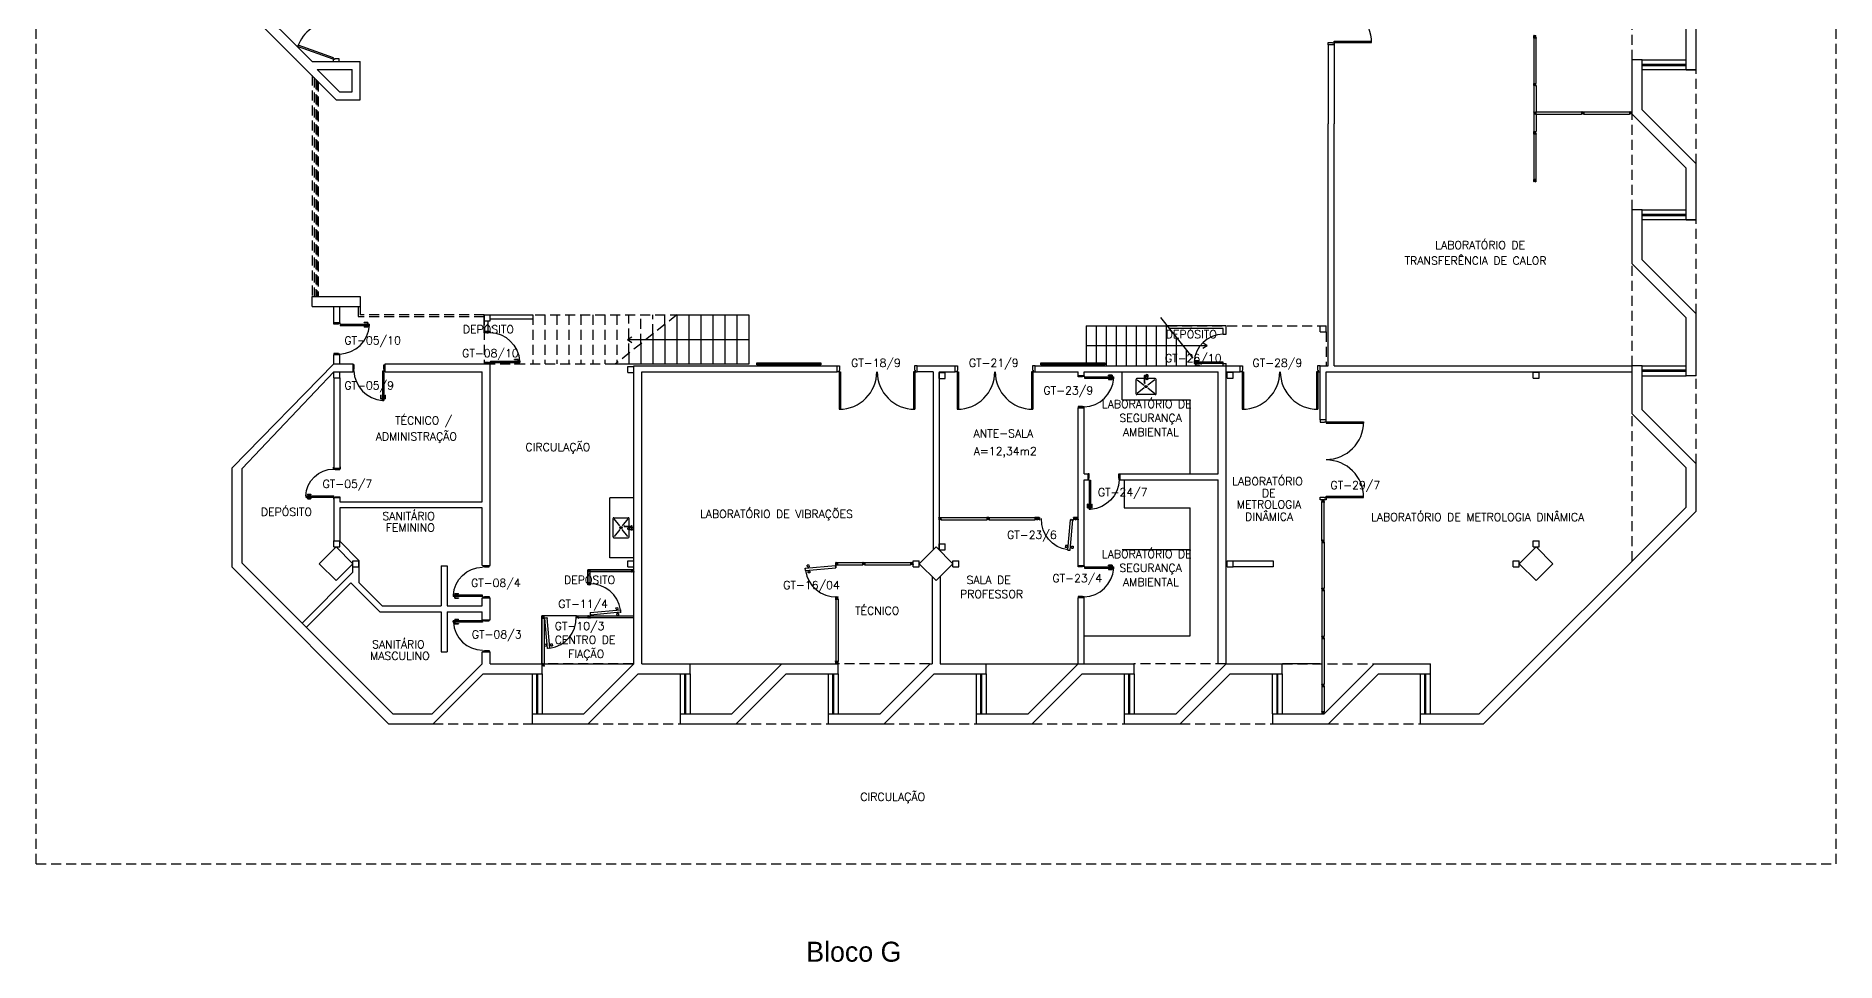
# Model space of a CAD drawing. Header units: centimetres. Extents: x -214 to 72, y 205 to 367.
# Drawn here: x 26.53 to 71.53, y 292.47 to 315.62 of the extents above; entities that cross this region are included whole.
import ezdxf

# ---------------------------------------------------------------- set-up
doc = ezdxf.new("R2010")
doc.units = ezdxf.units.CM
doc.header["$MEASUREMENT"] = 0
doc.linetypes.add('HIDDEN', pattern=[0.375, 0.25, -0.125])
doc.layers.get('0').update_dxf_attribs({"linetype": 'CONTINUOUS'})
for name, color, linetype in [('ALV', 2, 'CONTINUOUS'), ('AR-ATT01-EFL', 1, 'CONTINUOUS'), ('AREA', 2, 'CONTINUOUS'), ('BANC', 2, 'CONTINUOUS'), ('DIV', 2, 'CONTINUOUS'), ('ENDEREÇO NOVO', 2, 'CONTINUOUS'), ('ESQ', 1, 'CONTINUOUS'), ('ESTRUT', 3, 'CONTINUOUS'), ('MACANETA', 2, 'CONTINUOUS'), ('MARCO', 2, 'CONTINUOUS'), ('PainelFELTRO', 2, 'CONTINUOUS'), ('PEÇAS', 1, 'CONTINUOUS'), ('PISO1', 1, 'CONTINUOUS'), ('PORTA', 1, 'CONTINUOUS'), ('PROJ', 1, 'HIDDEN'), ('PROJEÇÃO', 1, 'HIDDEN'), ('TEXTO', 2, 'CONTINUOUS'), ('USO', 2, 'CONTINUOUS')]:
    doc.layers.add(name, color=color, linetype=linetype)
doc.styles.add('UNB-100', font='simplex.shx', dxfattribs={"height": 0.2})

# ---------------------------------------------------------------- blocks, each defined once
blk = doc.blocks.new('PTDP')
at = {"color": 2}
for p, q in [((0.055, 1.015), (0.09, 1.015)), ((0.055, 0.075), (0.055, 1.015)), ((0.09, 0.075), (0.09, 1.015)), ((1.91, 0.075), (1.91, 1.015)), ((1.945, 1.015), (1.91, 1.015)), ((1.945, 0.075), (1.945, 1.015)), ((0.05, 0.075), (0, 0.075)), ((0, 0.075), (0, -0.075)), ((0.05, 0.04), (0.05, 0.075)), ((0.06, 0.04), (0.05, 0.04)), ((0.055, 0.075), (0.09, 0.075)), ((0.06, -0.075), (0.06, 0.04)), ((1.945, 0.075), (1.91, 0.075)), ((1.94, -0.075), (1.94, 0.04)), ((1.94, 0.04), (1.95, 0.04)), ((1.95, 0.04), (1.95, 0.075)), ((1.95, 0.075), (2, 0.075)), ((2, 0.075), (2, -0.075)), ((0, -0.075), (0.06, -0.075)), ((2, -0.075), (1.94, -0.075))]:
    blk.add_line(p, q, dxfattribs=at)
at = {"color": 1}
for centre, start, end in [((0.055, 0.075), 0, 90), ((1.945, 0.075), 90, 180)]:
    blk.add_arc(centre, 0.94, start, end, dxfattribs=at)
blk = doc.blocks.new('PE80')
at = {"color": 2}
for p, q in [((0.075, 0), (-0.075, 0)), ((-0.075, -0.03), (-0.075, 0)), ((0.075, 0), (0.075, -0.02)), ((0.04, -0.03), (-0.075, -0.03)), ((0.075, -0.02), (0.04, -0.02)), ((0.04, -0.03), (0.04, -0.02)), ((0.085, -0.03), (0.817, -0.03)), ((0.085, -0.03), (0.085, -0.065)), ((0.085, -0.065), (0.817, -0.065)), ((0.817, -0.065), (0.817, -0.03)), ((0.04, -0.771), (-0.075, -0.771)), ((-0.075, -0.771), (-0.075, -0.801)), ((0.075, -0.801), (-0.075, -0.801)), ((0.04, -0.771), (0.04, -0.781)), ((0.075, -0.781), (0.04, -0.781)), ((0.075, -0.801), (0.075, -0.781))]:
    blk.add_line(p, q, dxfattribs=at)
at = {"color": 1}
for p, q in [((0.777, 0.01), (0.687, 0.01)), ((0.687, 0), (0.687, 0.01)), ((0.777, 0.01), (0.777, -0.03)), ((0.767, 0), (0.687, 0)), ((0.767, -0.095), (0.687, -0.095)), ((0.687, -0.095), (0.687, -0.105)), ((0.777, -0.105), (0.687, -0.105)), ((0.767, 0), (0.767, -0.03)), ((0.767, -0.095), (0.767, -0.065)), ((0.777, -0.105), (0.777, -0.065))]:
    blk.add_line(p, q, dxfattribs=at)
blk.add_arc((0.049, -0.012), 0.769, 271.908, 356.074, dxfattribs=at)
blk = doc.blocks.new('PD80')
for p, q in [((-0.777, 0.01), (-0.777, -0.03)), ((-0.777, 0.01), (-0.687, 0.01)), ((-0.687, 0), (-0.687, 0.01)), ((-0.075, 0), (0.075, 0)), ((-0.075, 0), (-0.075, -0.02)), ((0.075, -0.03), (0.075, 0)), ((-0.817, -0.065), (-0.817, -0.03)), ((-0.085, -0.03), (-0.817, -0.03)), ((-0.085, -0.065), (-0.817, -0.065)), ((-0.777, -0.105), (-0.777, -0.065)), ((-0.777, -0.105), (-0.687, -0.105)), ((-0.767, 0), (-0.767, -0.03)), ((-0.767, 0), (-0.687, 0)), ((-0.767, -0.095), (-0.767, -0.065)), ((-0.767, -0.095), (-0.687, -0.095)), ((-0.687, -0.095), (-0.687, -0.105)), ((-0.085, -0.03), (-0.085, -0.065)), ((-0.075, -0.02), (-0.04, -0.02)), ((-0.04, -0.03), (-0.04, -0.02)), ((-0.04, -0.03), (0.075, -0.03)), ((-0.075, -0.781), (-0.04, -0.781)), ((-0.075, -0.801), (-0.075, -0.781)), ((-0.075, -0.801), (0.075, -0.801)), ((-0.075, -0.802), (0.075, -0.802)), ((-0.04, -0.771), (0.075, -0.771)), ((-0.04, -0.771), (-0.04, -0.781)), ((0.075, -0.771), (0.075, -0.801))]:
    blk.add_line(p, q)
blk.add_arc((-0.085, -0.03), 0.731, 182.6571, 270)
blk = doc.blocks.new('INOXA1-P')
for p, q in [((0.043, 0.008), (0.043, -0.022)), ((0.062, 0.04), (0.071, 0.04)), ((0.131, 0.048), (0.076, 0.043)), ((0.131, -0.002), (0.076, 0.003)), ((0.12, 0.23), (0.12, 0.047)), ((0.22, 0.25), (0.14, 0.25)), ((0.15, 0.22), (0.287, 0.043)), ((0.5, 0.25), (0.22, 0.25)), ((0.353, 0.043), (0.49, 0.22)), ((0.52, 0.23), (0.52, -0.23)), ((0.22, -0.027), (0.054, -0.027)), ((0.22, -0.037), (0.054, -0.037)), ((0.063, -0.003), (0.063, -0.021)), ((0.12, -0.001), (0.12, -0.027)), ((0.12, -0.037), (0.12, -0.23)), ((0.22, -0.25), (0.14, -0.25)), ((0.15, -0.22), (0.287, -0.043)), ((0.231, -0.027), (0.22, -0.027)), ((0.231, -0.037), (0.22, -0.037)), ((0.5, -0.25), (0.22, -0.25)), ((0.353, -0.043), (0.49, -0.22))]:
    blk.add_line(p, q)
blk.add_lwpolyline([(0.076, 0.003), (0.072, 0.004), (0.069, 0.009), (0.067, 0.015), (0.066, 0.023), (0.067, 0.031), (0.069, 0.037), (0.072, 0.042), (0.076, 0.043)])
blk.add_lwpolyline([(0.131, 0.048), (0.137, 0.046), (0.143, 0.041), (0.147, 0.033), (0.148, 0.023), (0.147, 0.013), (0.143, 0.006), (0.137, 0), (0.131, -0.002), (0.125, 0), (0.119, 0.006), (0.115, 0.013), (0.114, 0.023), (0.115, 0.033), (0.119, 0.041), (0.125, 0.046)], close=True)
for radius in [0.0266, 0.0163]:
    blk.add_circle((0.32, 0), radius)
for centre, radius, start, end in [((0.054, 0.023), 0.0349, 36.1705, 252.2568), ((0.054, 0.023), 0.0189, 62.7367, 235.7375), ((0.073, -0.003), 0.01, 102.8285, 180), ((0.054, 0.023), 0.0349, 285.5373, 323.9987), ((0.14, 0.23), 0.02, 90, 180), ((0.5, 0.23), 0.02, 360, 90), ((0.054, -0.032), 0.0145, 20.161, 339.839), ((0.054, -0.032), 0.005, 90.0037, 269.9963), ((0.14, -0.23), 0.02, 180, 270), ((0.231, -0.032), 0.00738, 222.6559, 137.3441), ((0.231, -0.032), 0.005, 269.9935, 90.0065), ((0.5, -0.23), 0.02, 270, 360)]:
    blk.add_arc(centre, radius, start, end)
blk = doc.blocks.new('MACANETA')
at = {"layer": 'MACANETA'}
for p, q in [((-0.077, 0.052), (-0.077, 0.12)), ((-0.059, 0.052), (-0.059, 0.12)), ((-0.059, 0.075), (-0.036, 0.075)), ((-0.059, 0.052), (-0.036, 0.052)), ((-0.036, 0.044), (-0.036, 0.084)), ((-0.036, 0.084), (-0.03, 0.084)), ((-0.036, 0.044), (-0.03, 0.044)), ((0.006, 0.084), (0, 0.084)), ((0.006, 0.044), (0, 0.044)), ((0.006, 0.044), (0.006, 0.084)), ((0.029, 0.075), (0.006, 0.075)), ((0.029, 0.052), (0.006, 0.052)), ((0.029, 0.052), (0.029, 0.12)), ((0.047, 0.052), (0.047, 0.12))]:
    blk.add_line(p, q, dxfattribs=at)
for centre, start, end in [((-0.068, 0.12), 90, 180), ((-0.068, 0.052), 180, 270), ((-0.068, 0.12), 0, 90), ((-0.068, 0.052), 270, 0), ((0.038, 0.12), 90, 180), ((0.038, 0.052), 180, 270), ((0.038, 0.12), 0, 90), ((0.038, 0.052), 270, 0)]:
    blk.add_arc(centre, 0.00874, start, end, dxfattribs=at)
blk = doc.blocks.new('DOOR70')
at = {"layer": 'PORTA'}
for p, q in [((0.015, -0.7), (0.015, 0)), ((0.015, 0), (0.045, 0)), ((0.045, -0.7), (0.045, 0)), ((0.045, -0.7), (0.015, -0.7))]:
    blk.add_line(p, q, dxfattribs=at)
at = {"layer": 'PORTA', "color": 1}
blk.add_arc((0.015, 0), 0.7, 272.4563, 0, dxfattribs=at)
at = {"layer": 'PORTA'}
blk.add_blockref('MACANETA', (0.045, -0.7), dxfattribs=at)
blk = doc.blocks.new('MTDIV')
for p, q in [((-0.0285, 0.0185), (-0.0285, 0.0285)), ((-0.0185, 0.0285), (-0.0285, 0.0285)), ((-0.0265, 0.0185), (-0.0285, 0.0185)), ((-0.0265, 0.0235), (-0.0265, 0.0265)), ((-0.0265, 0.0265), (-0.0185, 0.0265)), ((-0.0265, 0.0235), (0.0265, 0.0235)), ((-0.0215, 0.0235), (-0.0265, 0.0235)), ((-0.0265, 0.0185), (-0.0265, 0.0215)), ((-0.0265, 0.0215), (-0.0235, 0.0215)), ((-0.0235, 0.0215), (-0.0235, -0.0215)), ((-0.0215, 0.0235), (-0.0215, 0.0215)), ((-0.0215, 0.0215), (0.0215, 0.0215)), ((-0.0215, 0.0195), (0.0195, 0.0195)), ((-0.0215, 0.0195), (-0.0215, -0.0195)), ((-0.0185, 0.0265), (-0.0185, 0.0285)), ((-0.0049, 0), (0.0049, 0)), ((0, -0.0049), (0, 0.0049)), ((0.0195, 0.0095), (0.0115, 0.0095)), ((0.0115, 0.0095), (0.0115, 0.0075)), ((0.0215, 0.0075), (0.0115, 0.0075)), ((0.0135, 0.0075), (0.0135, 0.0055)), ((0.0215, 0.0055), (0.0135, 0.0055)), ((0.0185, 0.0265), (0.0185, 0.0285)), ((0.0185, 0.0285), (0.0285, 0.0285)), ((0.0185, 0.0265), (0.0265, 0.0265)), ((0.0195, 0.0195), (0.0195, 0.0095)), ((0.0215, 0.0235), (0.0215, 0.0075)), ((0.0215, 0.0235), (0.0265, 0.0235)), ((0.0215, 0.0055), (0.0215, -0.0055)), ((0.0235, 0.0215), (0.0235, -0.0215)), ((0.0265, 0.0215), (0.0235, 0.0215)), ((0.0265, 0.0235), (0.0265, 0.0265)), ((0.0265, 0.0185), (0.0265, 0.0215)), ((0.0265, 0.0185), (0.0285, 0.0185)), ((0.0285, 0.0185), (0.0285, 0.0285)), ((-0.0285, -0.0185), (-0.0285, -0.0285)), ((-0.0285, -0.0185), (-0.0265, -0.0185)), ((-0.0185, -0.0285), (-0.0285, -0.0285)), ((-0.0265, -0.0185), (-0.0265, -0.0215)), ((-0.0265, -0.0215), (-0.0235, -0.0215)), ((0.0265, -0.0235), (-0.0265, -0.0235)), ((-0.0265, -0.0235), (-0.0265, -0.0265)), ((-0.0215, -0.0235), (-0.0265, -0.0235)), ((-0.0185, -0.0265), (-0.0265, -0.0265)), ((-0.0215, -0.0195), (0.0195, -0.0195)), ((-0.0215, -0.0215), (0.0215, -0.0215)), ((-0.0215, -0.0215), (-0.0215, -0.0235)), ((-0.0185, -0.0265), (-0.0185, -0.0285)), ((0.0215, -0.0075), (0.0115, -0.0075)), ((0.0115, -0.0075), (0.0115, -0.0095)), ((0.0195, -0.0095), (0.0115, -0.0095)), ((0.0215, -0.0055), (0.0135, -0.0055)), ((0.0135, -0.0055), (0.0135, -0.0075)), ((0.0185, -0.0265), (0.0185, -0.0285)), ((0.0265, -0.0265), (0.0185, -0.0265)), ((0.0185, -0.0285), (0.0285, -0.0285)), ((0.0195, -0.0095), (0.0195, -0.0195)), ((0.0215, -0.0075), (0.0215, -0.0235)), ((0.0215, -0.0235), (0.0265, -0.0235)), ((0.0265, -0.0215), (0.0235, -0.0215)), ((0.0265, -0.0185), (0.0265, -0.0215)), ((0.0285, -0.0185), (0.0265, -0.0185)), ((0.0265, -0.0235), (0.0265, -0.0265)), ((0.0285, -0.0185), (0.0285, -0.0285))]:
    blk.add_line(p, q)
blk = doc.blocks.new('DIV12')
for p, q in [((-0.005, 0), (0.005, 0)), ((0, -0.005), (0, 0.005)), ((0.024, 0.018), (0.028, 0.018)), ((0.024, 0.018), (0.024, 0.016)), ((0.024, 0.016), (0.028, 0.016)), ((0.028, 0.03), (0.043, 0.03)), ((0.028, 0.018), (0.028, 0.03)), ((0.028, -0.017), (0.028, 0.016)), ((0.03, 0.028), (1.169, 0.028)), ((0.03, -0.029), (0.03, 0.028)), ((0.043, 0.03), (0.043, 0.028)), ((0.024, -0.017), (0.028, -0.017)), ((0.024, -0.017), (0.024, -0.019)), ((0.024, -0.019), (0.028, -0.019)), ((0.028, -0.031), (0.028, -0.019)), ((0.028, -0.031), (0.043, -0.031)), ((0.03, -0.029), (1.169, -0.029)), ((0.043, -0.029), (0.043, -0.031))]:
    blk.add_line(p, q)
blk = doc.blocks.new('PLXD')
at = {"color": 1}
for p, q in [((-0.194, 0.727), (-0.233, 0.723)), ((-0.229, 0.673), (-0.233, 0.723)), ((-0.189, 0.677), (-0.229, 0.673)), ((-0.192, 0.712), (-0.194, 0.727)), ((-0.164, 0.714), (-0.192, 0.712)), ((-0.162, 0.694), (-0.19, 0.692)), ((-0.189, 0.677), (-0.19, 0.692)), ((-0.107, 0.719), (-0.079, 0.722)), ((-0.106, 0.7), (-0.077, 0.702)), ((-0.08, 0.737), (-0.041, 0.74)), ((-0.079, 0.722), (-0.08, 0.737)), ((-0.076, 0.687), (-0.077, 0.702)), ((-0.076, 0.687), (-0.036, 0.691)), ((-0.036, 0.691), (-0.041, 0.74))]:
    blk.add_line(p, q, dxfattribs=at)
at = {"color": 2}
for p, q in [((-0.172, 0.786), (-0.161, 0.787)), ((-0.172, 0.786), (-0.171, 0.772)), ((-0.169, 0.772), (-0.171, 0.772)), ((-0.17, 0.784), (-0.114, 0.789)), ((-0.17, 0.784), (-0.103, 0.028)), ((-0.159, 0.792), (-0.161, 0.792)), ((-0.161, 0.792), (-0.161, 0.787)), ((-0.159, 0.792), (-0.159, 0.787)), ((-0.159, 0.787), (-0.126, 0.79)), ((-0.124, 0.795), (-0.126, 0.795)), ((-0.126, 0.795), (-0.126, 0.79)), ((-0.124, 0.795), (-0.124, 0.79)), ((-0.124, 0.79), (-0.112, 0.791)), ((-0.114, 0.789), (-0.046, 0.033)), ((-0.112, 0.791), (-0.11, 0.777)), ((-0.11, 0.777), (-0.112, 0.777)), ((-0.105, 0.026), (-0.106, 0.04)), ((-0.104, 0.04), (-0.106, 0.04)), ((-0.105, 0.026), (-0.093, 0.027)), ((-0.103, 0.028), (-0.046, 0.033)), ((-0.092, 0.022), (-0.093, 0.027)), ((-0.09, 0.022), (-0.092, 0.022)), ((-0.091, 0.027), (-0.058, 0.03)), ((-0.09, 0.022), (-0.091, 0.027)), ((-0.057, 0.025), (-0.058, 0.03)), ((-0.055, 0.025), (-0.057, 0.025)), ((-0.056, 0.03), (-0.044, 0.031)), ((-0.055, 0.025), (-0.056, 0.03)), ((-0.045, 0.045), (-0.047, 0.045)), ((-0.044, 0.031), (-0.045, 0.045)), ((-0.008, 0), (0.006, 0)), ((0, 0.007), (0, -0.006))]:
    blk.add_line(p, q, dxfattribs=at)
at = {"color": 1}
blk.add_arc((-0.064, 0.029), 0.764, 98.125, 182.1419, dxfattribs=at)
blk = doc.blocks.new('PainelFELTRO')
at = {"layer": 'PainelFELTRO'}
blk.add_hatch(color=2, dxfattribs=at).paths.add_polyline_path([(0.01, 0.06), (0.01, 0.03), (1.59, 0.03), (1.59, 0.06)])
for p, q in [((1.6, 0.07), (0, 0.07)), ((0, 0.07), (0, 0.02)), ((0, 0.02), (1.6, 0.02)), ((1.6, 0.02), (1.6, 0.07))]:
    blk.add_line(p, q, dxfattribs=at)
at = {"layer": 'PainelFELTRO', "color": 1}
for p, q in [((0, 0), (1.6, 0)), ((0.05, 0.02), (0.05, 0)), ((1.55, 0), (1.55, 0.02))]:
    blk.add_line(p, q, dxfattribs=at)
at = {"layer": 'PainelFELTRO', "color": 2}
for p, q in [((1.59, 0.06), (0.01, 0.06)), ((0.01, 0.06), (0.01, 0.03)), ((0.01, 0.03), (1.59, 0.03)), ((1.59, 0.03), (1.59, 0.06))]:
    blk.add_line(p, q, dxfattribs=at)

msp = doc.modelspace()

# ---------------------------------------------------------------- linework, layer by layer
at = {"color": 2}
for p, q in [((33.07, 315.359), (33.081, 315.392)), ((33.956, 315.045), (33.07, 315.359)), ((33.967, 315.078), (33.081, 315.392)), ((33.989, 315.04), (33.954, 315.04)), ((33.954, 315.04), (33.954, 314.99)), ((33.956, 315.045), (33.967, 315.078)), ((34.104, 315.05), (33.989, 315.05)), ((33.989, 315.05), (33.989, 315.04)), ((34.104, 314.99), (34.104, 315.05)), ((33.954, 314.99), (34.104, 314.99)), ((46.522, 300.002), (46.52, 300.002)), ((46.52, 299.988), (46.52, 300.002)), ((46.52, 299.988), (46.532, 299.988)), ((46.522, 299.99), (46.579, 299.99)), ((46.532, 299.983), (46.532, 299.988)), ((46.534, 299.983), (46.532, 299.983)), ((46.534, 299.988), (46.567, 299.988)), ((46.534, 299.983), (46.534, 299.988)), ((46.567, 299.983), (46.567, 299.988)), ((46.569, 299.983), (46.567, 299.983)), ((46.569, 299.988), (46.581, 299.988)), ((46.569, 299.983), (46.569, 299.988)), ((46.581, 300.002), (46.579, 300.002)), ((46.581, 299.988), (46.581, 300.002)), ((58.675, 299.362), (58.675, 299.348)), ((58.675, 299.362), (58.687, 299.362)), ((58.677, 299.348), (58.675, 299.348)), ((58.677, 299.36), (58.677, 298.728)), ((58.677, 299.36), (58.734, 299.36)), ((58.687, 299.367), (58.687, 299.362)), ((58.689, 299.367), (58.687, 299.367)), ((58.689, 299.367), (58.689, 299.362)), ((58.689, 299.362), (58.722, 299.362)), ((58.7, 299.391), (58.711, 299.391)), ((58.706, 299.396), (58.706, 299.386)), ((58.722, 299.367), (58.722, 299.362)), ((58.724, 299.367), (58.722, 299.367)), ((58.724, 299.367), (58.724, 299.362)), ((58.724, 299.362), (58.736, 299.362)), ((58.734, 299.36), (58.734, 298.728)), ((58.736, 299.348), (58.734, 299.348)), ((58.736, 299.362), (58.736, 299.348)), ((58.677, 298.691), (58.677, 298.681)), ((58.734, 298.691), (58.734, 298.681))]:
    msp.add_line(p, q, dxfattribs=at)
at = {"color": 1}
for centre, radius, start, end in [((33.952, 315.05), 0.935, 89.9116, 160.6849), ((33.954, 315.045), 0.94, 179.6084, 180)]:
    msp.add_arc(centre, radius, start, end, dxfattribs=at)
at = {"layer": 'ALV'}
for p, q in [((30.029, 318.037), (34.035, 314.031)), ((30.279, 318.14), (33.429, 314.99)), ((67.779, 314.775), (67.779, 316.071)), ((68.029, 314.775), (68.029, 316.175)), ((58.98, 315.402), (58.83, 315.402)), ((58.83, 315.402), (58.83, 313.43)), ((58.98, 315.402), (58.98, 313.43)), ((66.679, 315.025), (66.429, 315.025)), ((66.429, 313.671), (66.429, 315.025)), ((66.679, 313.774), (66.679, 315.025)), ((33.429, 314.99), (34.629, 314.99)), ((33.558, 314.79), (34.118, 314.231)), ((33.558, 314.79), (34.429, 314.79)), ((34.429, 314.231), (34.429, 314.79)), ((34.629, 314.031), (34.629, 314.99)), ((68.029, 314.775), (67.779, 314.775)), ((67.779, 314.775), (68.029, 314.775)), ((34.118, 314.231), (34.429, 314.231)), ((34.035, 314.031), (34.629, 314.031)), ((66.429, 313.671), (67.779, 312.321)), ((66.679, 313.774), (68.029, 312.424)), ((58.83, 307.381), (58.83, 313.43)), ((58.98, 307.381), (58.98, 313.43)), ((67.779, 311.024), (67.779, 312.321)), ((68.029, 311.024), (68.029, 312.424)), ((66.679, 311.278), (66.429, 311.278)), ((66.429, 309.924), (66.429, 311.278)), ((66.679, 310.028), (66.679, 311.278)), ((68.029, 311.024), (67.779, 311.024)), ((67.779, 311.024), (68.029, 311.024)), ((66.429, 309.924), (67.779, 308.574)), ((66.679, 310.028), (68.029, 308.678)), ((33.429, 309.115), (34.629, 309.115)), ((33.429, 308.865), (33.429, 309.115)), ((33.429, 308.865), (34.629, 308.865)), ((33.973, 308.453), (33.973, 308.865)), ((34.123, 308.453), (34.123, 308.865)), ((34.629, 309.115), (34.629, 308.865)), ((37.729, 308.651), (37.879, 308.651)), ((37.729, 308.501), (37.729, 308.651)), ((37.729, 308.501), (37.879, 308.501)), ((37.729, 308.232), (37.729, 308.501)), ((37.829, 308.232), (37.829, 308.501)), ((37.879, 308.501), (37.879, 308.651)), ((37.879, 308.651), (38.949, 308.651)), ((37.879, 308.551), (38.949, 308.551)), ((58.63, 308.231), (58.63, 308.381)), ((58.63, 308.381), (58.78, 308.381)), ((58.78, 308.231), (58.78, 308.381)), ((67.779, 307.131), (67.779, 308.574)), ((68.029, 307.131), (68.029, 308.678)), ((68.029, 307.131), (68.029, 308.678)), ((56.21, 308.166), (56.28, 308.166)), ((58.63, 308.231), (58.78, 308.231)), ((31.429, 304.829), (33.973, 307.431)), ((33.973, 307.431), (33.973, 307.652)), ((33.973, 307.431), (34.454, 307.431)), ((34.123, 307.431), (34.123, 307.652)), ((34.454, 307.231), (34.454, 307.431)), ((35.256, 307.231), (35.256, 307.431)), ((35.256, 307.431), (36.296, 307.431)), ((36.296, 307.431), (37.879, 307.431)), ((37.879, 302.382), (37.879, 307.431)), ((41.049, 307.449), (41.049, 307.431)), ((41.322, 307.214), (41.322, 307.364)), ((41.322, 307.364), (41.472, 307.364)), ((41.472, 307.214), (41.472, 307.364)), ((41.477, 299.931), (41.477, 307.381)), ((41.477, 307.381), (46.554, 307.381)), ((48.554, 307.381), (49.504, 307.381)), ((51.504, 307.381), (56.28, 307.381)), ((56.21, 307.435), (56.28, 307.435)), ((56.28, 306.031), (56.28, 307.381)), ((56.29, 307.381), (56.63, 307.381)), ((56.63, 307.231), (56.63, 307.381)), ((58.63, 307.381), (58.83, 307.381)), ((58.63, 306.031), (58.63, 307.381)), ((58.98, 307.381), (66.429, 307.381)), ((66.429, 306.174), (66.429, 307.381)), ((66.679, 307.381), (66.429, 307.381)), ((66.679, 306.277), (66.679, 307.381)), ((31.679, 304.811), (33.973, 307.231)), ((33.973, 307.231), (34.454, 307.231)), ((33.973, 307.227), (34.123, 307.227)), ((33.973, 307.077), (33.973, 307.227)), ((33.973, 307.077), (34.123, 307.077)), ((33.973, 307.077), (33.973, 304.796)), ((34.123, 307.077), (34.123, 307.227)), ((34.123, 307.077), (34.123, 304.786)), ((35.256, 307.231), (36.296, 307.231)), ((36.296, 307.231), (37.679, 307.231)), ((37.679, 303.981), (37.679, 307.231)), ((41.322, 307.214), (41.472, 307.214)), ((41.677, 307.231), (46.554, 307.231)), ((41.677, 299.931), (41.677, 307.231)), ((48.954, 307.231), (48.554, 307.231)), ((48.954, 307.231), (48.954, 302.78)), ((49.104, 307.231), (49.104, 303.531)), ((49.104, 307.231), (49.504, 307.231)), ((49.104, 307.213), (49.254, 307.213)), ((49.104, 307.063), (49.104, 307.213)), ((49.104, 307.063), (49.254, 307.063)), ((49.254, 307.063), (49.254, 307.213)), ((51.504, 307.231), (52.58, 307.231)), ((52.58, 307.131), (52.58, 307.231)), ((52.73, 307.131), (52.58, 307.131)), ((52.73, 307.231), (56.08, 307.231)), ((52.73, 307.131), (52.73, 307.231)), ((56.08, 304.681), (56.08, 307.231)), ((56.28, 307.231), (56.63, 307.231)), ((56.305, 307.07), (56.305, 307.22)), ((56.305, 307.22), (56.455, 307.22)), ((56.305, 307.07), (56.455, 307.07)), ((56.455, 307.07), (56.455, 307.22)), ((58.78, 307.231), (66.429, 307.231)), ((58.78, 306.031), (58.78, 307.231)), ((63.954, 307.073), (63.954, 307.223)), ((63.954, 307.223), (64.104, 307.223)), ((63.954, 307.073), (64.104, 307.073)), ((64.104, 307.073), (64.104, 307.223)), ((68.029, 307.131), (67.779, 307.131)), ((52.58, 303.531), (52.581, 306.33)), ((52.58, 306.33), (52.73, 306.33)), ((52.73, 304.681), (52.73, 306.33)), ((56.28, 299.931), (56.28, 306.031)), ((66.429, 306.174), (67.779, 304.824)), ((66.679, 306.277), (68.029, 304.927)), ((31.429, 302.344), (31.429, 304.829)), ((31.679, 302.448), (31.679, 304.811)), ((34.123, 304.811), (33.973, 304.811)), ((52.73, 304.681), (52.83, 304.681)), ((53.631, 304.681), (56.08, 304.681)), ((67.779, 303.848), (67.779, 304.824)), ((68.029, 303.744), (68.029, 304.927)), ((52.73, 304.531), (52.83, 304.531)), ((52.73, 302.381), (52.73, 304.531)), ((53.631, 304.531), (56.08, 304.531)), ((56.08, 299.931), (56.08, 304.531)), ((34.123, 304.081), (33.973, 304.081)), ((33.973, 304.081), (33.973, 303.981)), ((33.973, 304.081), (33.973, 303.001)), ((34.123, 304.106), (34.123, 303.981)), ((34.123, 304.081), (34.123, 303.981)), ((34.123, 303.981), (37.679, 303.981)), ((37.679, 303.831), (34.123, 303.831)), ((34.123, 303.831), (34.123, 303.001)), ((37.679, 302.382), (37.679, 303.831)), ((62.612, 298.681), (67.779, 303.848)), ((49.104, 303.531), (49.104, 302.78)), ((52.581, 302.366), (52.58, 303.531)), ((62.716, 298.431), (68.029, 303.744)), ((33.973, 302.851), (33.973, 303.001)), ((33.973, 303.001), (34.123, 303.001)), ((33.973, 302.851), (34.123, 302.851)), ((34.123, 302.851), (34.123, 303.001)), ((34.603, 302.513), (34.123, 302.993)), ((49.104, 302.78), (49.104, 302.93)), ((49.104, 302.93), (49.254, 302.93)), ((49.254, 302.78), (49.254, 302.93)), ((63.954, 303.005), (64.104, 303.005)), ((63.954, 302.855), (63.954, 303.005)), ((63.954, 302.855), (64.104, 302.855)), ((64.104, 302.855), (64.104, 303.005)), ((31.679, 302.448), (35.446, 298.681)), ((34.029, 302.007), (34.453, 302.431)), ((34.453, 302.506), (34.603, 302.506)), ((34.453, 302.356), (34.453, 302.506)), ((34.603, 302.513), (34.603, 301.963)), ((34.603, 302.356), (34.603, 302.506)), ((41.322, 302.356), (41.322, 302.506)), ((41.322, 302.506), (41.472, 302.506)), ((41.472, 302.356), (41.472, 302.506)), ((48.455, 302.356), (48.455, 302.506)), ((48.455, 302.506), (48.605, 302.506)), ((48.605, 302.356), (48.605, 302.506)), ((49.104, 302.78), (49.254, 302.78)), ((49.453, 302.356), (49.453, 302.506)), ((49.453, 302.506), (49.603, 302.506)), ((49.603, 302.356), (49.603, 302.506)), ((56.305, 302.356), (56.305, 302.506)), ((56.305, 302.506), (56.455, 302.506)), ((56.455, 302.356), (56.455, 302.506)), ((63.455, 302.356), (63.455, 302.506)), ((63.455, 302.506), (63.605, 302.506)), ((63.605, 302.356), (63.605, 302.506)), ((31.429, 302.344), (35.342, 298.431)), ((33.286, 300.84), (34.4, 301.954)), ((35.123, 301.231), (34.4, 301.954)), ((34.453, 302.356), (34.603, 302.356)), ((35.185, 301.381), (34.603, 301.963)), ((36.659, 302.381), (36.809, 302.381)), ((36.659, 302.381), (36.659, 301.381)), ((36.809, 302.381), (36.809, 301.381)), ((37.679, 302.382), (37.879, 302.382)), ((41.322, 302.356), (41.472, 302.356)), ((48.455, 302.356), (48.605, 302.356)), ((48.929, 302.107), (48.929, 299.931)), ((49.129, 302.107), (49.129, 299.931)), ((49.453, 302.356), (49.603, 302.356)), ((56.305, 302.356), (56.455, 302.356)), ((63.455, 302.356), (63.605, 302.356)), ((37.679, 301.581), (37.879, 301.581)), ((37.679, 301.381), (37.679, 301.581)), ((37.879, 301.031), (37.879, 301.581)), ((52.58, 299.931), (52.58, 301.58)), ((52.73, 299.931), (52.73, 301.58)), ((35.123, 301.231), (36.659, 301.231)), ((35.185, 301.381), (36.659, 301.381)), ((36.659, 301.231), (36.659, 300.231)), ((36.809, 301.381), (37.679, 301.381)), ((36.809, 301.231), (36.809, 300.231)), ((36.809, 301.231), (37.679, 301.231)), ((37.679, 301.031), (37.679, 301.231)), ((37.679, 301.031), (37.879, 301.031)), ((36.659, 300.231), (36.809, 300.231)), ((37.679, 299.931), (37.679, 300.229)), ((37.679, 300.229), (37.879, 300.229)), ((37.879, 299.931), (37.879, 300.229)), ((37.679, 299.931), (36.429, 298.681)), ((37.879, 299.931), (39.179, 299.931)), ((39.179, 299.681), (39.179, 299.931)), ((40.227, 298.681), (41.477, 299.931)), ((41.677, 299.931), (42.879, 299.931)), ((42.879, 299.681), (42.879, 299.931)), ((43.927, 298.681), (45.177, 299.931)), ((45.177, 299.931), (46.579, 299.931)), ((46.579, 299.681), (46.579, 299.931)), ((47.63, 298.681), (48.88, 299.931)), ((48.88, 299.931), (48.929, 299.931)), ((49.129, 299.931), (50.282, 299.931)), ((50.282, 299.681), (50.282, 299.931)), ((51.33, 298.681), (52.58, 299.931)), ((52.58, 299.931), (53.982, 299.931)), ((53.982, 299.681), (53.982, 299.931)), ((55.03, 298.681), (56.28, 299.931)), ((56.28, 299.931), (57.682, 299.931)), ((57.682, 299.681), (57.682, 299.931)), ((58.737, 298.681), (59.987, 299.931)), ((59.987, 299.931), (61.389, 299.931)), ((61.389, 299.681), (61.389, 299.931)), ((37.712, 299.681), (36.462, 298.431)), ((37.712, 299.681), (39.179, 299.681)), ((40.331, 298.431), (41.581, 299.681)), ((41.581, 299.681), (42.879, 299.681)), ((44.031, 298.431), (45.281, 299.681)), ((45.281, 299.681), (46.579, 299.681)), ((47.734, 298.431), (48.984, 299.681)), ((48.984, 299.681), (50.282, 299.681)), ((51.434, 298.431), (52.684, 299.681)), ((52.684, 299.681), (53.982, 299.681)), ((55.134, 298.431), (56.384, 299.681)), ((56.384, 299.681), (57.682, 299.681)), ((58.84, 298.431), (60.09, 299.681)), ((60.09, 299.681), (61.389, 299.681)), ((35.342, 298.431), (36.462, 298.431)), ((35.446, 298.681), (36.429, 298.681)), ((38.929, 298.681), (40.227, 298.681)), ((38.929, 298.681), (38.929, 298.431)), ((38.929, 298.431), (40.331, 298.431)), ((42.629, 298.681), (42.629, 298.431)), ((42.629, 298.681), (43.927, 298.681)), ((42.629, 298.431), (44.031, 298.431)), ((46.332, 298.681), (47.63, 298.681)), ((46.332, 298.681), (46.332, 298.431)), ((46.332, 298.431), (47.734, 298.431)), ((50.032, 298.681), (51.33, 298.681)), ((50.032, 298.681), (50.032, 298.431)), ((50.032, 298.431), (51.434, 298.431)), ((53.732, 298.681), (55.03, 298.681)), ((53.732, 298.681), (53.732, 298.431)), ((53.732, 298.431), (55.134, 298.431)), ((57.439, 298.681), (58.737, 298.681)), ((57.439, 298.681), (57.439, 298.431)), ((57.439, 298.431), (58.84, 298.431)), ((61.133, 298.681), (62.612, 298.681)), ((61.133, 298.681), (61.133, 298.431)), ((61.133, 298.431), (62.716, 298.431))]:
    msp.add_line(p, q, dxfattribs=at)
msp.add_lwpolyline([(33.18, 300.946), (34.453, 302.219), (34.453, 302.431), (34.453, 302.431), (34.029, 302.855), (33.605, 302.431), (34.029, 302.007)], dxfattribs=at)
at = {"layer": 'AR-ATT01-EFL'}
for p, q in [((41.318, 308.034), (41.427, 308.103)), ((41.318, 308.034), (44.349, 308.034)), ((41.318, 308.034), (41.427, 307.965)), ((55.811, 307.881), (52.78, 307.881)), ((55.811, 307.881), (55.702, 307.95)), ((55.811, 307.881), (55.702, 307.811))]:
    msp.add_line(p, q, dxfattribs=at)
at = {"layer": 'BANC'}
for p, q in [((56.28, 308.381), (54.804, 308.381)), ((56.21, 308.311), (54.86, 308.311)), ((56.21, 308.166), (56.21, 308.311)), ((56.28, 308.166), (56.28, 308.381)), ((56.21, 307.381), (56.21, 307.435)), ((56.28, 307.381), (56.28, 307.435)), ((56.455, 302.506), (57.455, 302.506)), ((57.455, 302.506), (57.455, 302.356)), ((57.455, 302.356), (56.455, 302.356)), ((39.236, 299.931), (41.461, 299.931)), ((42.879, 299.931), (45.177, 299.931)), ((50.282, 299.931), (52.58, 299.931)), ((58.63, 299.931), (57.695, 299.931))]:
    msp.add_line(p, q, dxfattribs=at)
at = {"layer": 'DIV'}
for p, q in [((63.995, 315.609), (64.005, 315.609)), ((64, 315.614), (64, 315.604)), ((63.972, 314.381), (63.972, 313.728)), ((64.029, 314.381), (64.029, 313.728)), ((63.972, 313.671), (63.972, 313.238)), ((64.029, 313.671), (64.029, 313.238)), ((58.675, 303.974), (58.675, 303.959)), ((58.687, 303.974), (58.675, 303.974)), ((58.675, 303.959), (58.677, 303.959)), ((58.734, 303.972), (58.677, 303.972)), ((58.677, 303.015), (58.677, 303.972)), ((58.687, 303.979), (58.687, 303.974)), ((58.687, 303.979), (58.689, 303.979)), ((58.689, 303.979), (58.689, 303.974)), ((58.722, 303.974), (58.689, 303.974)), ((58.711, 304.002), (58.7, 304.002)), ((58.705, 303.997), (58.705, 304.007)), ((58.722, 303.979), (58.722, 303.974)), ((58.722, 303.979), (58.724, 303.979)), ((58.724, 303.979), (58.724, 303.974)), ((58.736, 303.974), (58.724, 303.974)), ((58.734, 303.015), (58.734, 303.972)), ((58.734, 303.959), (58.736, 303.959)), ((58.736, 303.974), (58.736, 303.959)), ((46.52, 302.404), (46.52, 302.39)), ((46.52, 302.404), (46.532, 302.404)), ((46.522, 302.402), (46.522, 302.328)), ((46.522, 302.402), (46.579, 302.402)), ((46.532, 302.409), (46.532, 302.404)), ((46.534, 302.409), (46.532, 302.409)), ((46.534, 302.409), (46.534, 302.404)), ((46.534, 302.404), (46.567, 302.404)), ((46.546, 302.433), (46.556, 302.433)), ((46.551, 302.428), (46.551, 302.438)), ((46.567, 302.409), (46.567, 302.404)), ((46.569, 302.409), (46.567, 302.409)), ((46.569, 302.409), (46.569, 302.404)), ((46.569, 302.404), (46.581, 302.404)), ((46.579, 302.459), (47.196, 302.459)), ((46.579, 302.402), (46.579, 302.39)), ((46.579, 302.402), (47.196, 302.402)), ((46.581, 302.404), (46.581, 302.39)), ((40.327, 302.224), (40.327, 301.902)), ((40.379, 302.281), (41.42, 302.281)), ((40.384, 301.902), (40.384, 302.224)), ((41.422, 302.224), (40.384, 302.224)), ((46.522, 302.39), (46.52, 302.39)), ((46.581, 302.39), (46.579, 302.39)), ((40.091, 301.131), (41.477, 301.131)), ((40.337, 301.074), (40.091, 301.074)), ((41.477, 301.074), (40.374, 301.074)), ((46.522, 300.403), (46.522, 299.99)), ((46.579, 300.403), (46.579, 299.99))]:
    msp.add_line(p, q, dxfattribs=at)
at = {"layer": 'DIV', "color": 2}
for p, q in [((46.522, 300.002), (46.522, 299.99)), ((46.579, 300.002), (46.579, 299.99))]:
    msp.add_line(p, q, dxfattribs=at)
at = {"layer": 'ESQ'}
for p, q in [((66.679, 315.025), (67.779, 315.025)), ((67.779, 314.91), (66.679, 314.91)), ((66.679, 314.89), (67.779, 314.89)), ((67.779, 314.775), (66.679, 314.775)), ((66.679, 311.274), (67.779, 311.274)), ((67.779, 311.159), (66.679, 311.159)), ((66.679, 311.139), (67.779, 311.139)), ((67.779, 311.024), (66.679, 311.024)), ((52.78, 308.381), (54.804, 308.381)), ((52.78, 308.381), (52.78, 307.381)), ((53.03, 308.381), (53.03, 307.381)), ((53.28, 308.381), (53.28, 307.381)), ((53.53, 308.381), (53.53, 307.381)), ((53.78, 308.381), (53.78, 307.381)), ((54.03, 308.381), (54.03, 307.381)), ((54.28, 308.381), (54.28, 307.381)), ((54.53, 308.381), (54.53, 307.381)), ((54.64, 308.588), (55.453, 307.566)), ((54.78, 308.381), (54.78, 307.381)), ((55.03, 308.097), (55.03, 307.381)), ((55.28, 307.782), (55.28, 307.381)), ((66.679, 307.381), (67.779, 307.381)), ((67.779, 307.266), (66.679, 307.266)), ((66.679, 307.246), (67.779, 307.246)), ((66.679, 307.131), (67.779, 307.131)), ((38.929, 299.681), (38.929, 298.681)), ((39.044, 299.681), (39.044, 298.681)), ((39.064, 299.681), (39.064, 298.681)), ((39.179, 299.681), (39.179, 298.681)), ((42.629, 299.681), (42.629, 298.681)), ((42.744, 299.681), (42.744, 298.681)), ((42.764, 299.681), (42.764, 298.681)), ((42.879, 299.681), (42.879, 298.681)), ((46.329, 299.681), (46.329, 298.681)), ((46.444, 299.681), (46.444, 298.681)), ((46.464, 299.681), (46.464, 298.681)), ((46.579, 299.681), (46.579, 298.681)), ((50.029, 299.681), (50.029, 298.681)), ((50.144, 299.681), (50.144, 298.681)), ((50.164, 299.681), (50.164, 298.681)), ((50.279, 299.681), (50.279, 298.681)), ((53.729, 299.681), (53.729, 298.681)), ((53.844, 299.681), (53.844, 298.681)), ((53.864, 299.681), (53.864, 298.681)), ((53.979, 299.681), (53.979, 298.681)), ((57.435, 299.681), (57.435, 298.681)), ((57.55, 299.681), (57.55, 298.681)), ((57.57, 299.681), (57.57, 298.681)), ((57.685, 299.681), (57.685, 298.681)), ((61.129, 299.681), (61.129, 298.681)), ((61.244, 299.681), (61.244, 298.681)), ((61.264, 299.681), (61.264, 298.681)), ((61.379, 299.681), (61.379, 298.681))]:
    msp.add_line(p, q, dxfattribs=at)
at = {"layer": 'ESQ', "linetype": 'HIDDEN'}
for p, q in [((54.804, 308.381), (58.63, 308.381)), ((58.78, 308.231), (58.78, 307.381))]:
    msp.add_line(p, q, dxfattribs=at)
at = {"layer": 'ESTRUT'}
for points in [[(49.029, 302.007), (49.453, 302.431), (49.029, 302.855), (48.605, 302.431)], [(64.029, 302.007), (64.453, 302.431), (64.029, 302.855), (63.605, 302.431)]]:
    msp.add_lwpolyline(points, close=True, dxfattribs=at)
at = {"layer": 'MARCO'}
for p, q in [((33.963, 304.796), (33.963, 304.846)), ((33.963, 304.846), (33.973, 304.846)), ((33.973, 304.796), (33.963, 304.796)), ((33.973, 304.811), (33.973, 304.796)), ((33.973, 304.796), (34.008, 304.796)), ((34.008, 304.796), (34.008, 304.786)), ((34.008, 304.786), (34.123, 304.786)), ((34.123, 304.856), (34.133, 304.856)), ((34.123, 304.811), (34.123, 304.806)), ((34.133, 304.806), (34.123, 304.806)), ((34.123, 304.806), (34.123, 304.796)), ((34.133, 304.856), (34.133, 304.806)), ((33.973, 304.096), (33.963, 304.096)), ((33.963, 304.096), (33.963, 304.046)), ((33.963, 304.046), (33.973, 304.046)), ((33.973, 304.096), (34.008, 304.096)), ((34.008, 304.096), (34.008, 304.106)), ((34.008, 304.106), (34.123, 304.106)), ((34.123, 304.086), (34.123, 304.106)), ((34.133, 304.086), (34.123, 304.086)), ((34.123, 304.081), (34.123, 304.086)), ((34.123, 304.036), (34.133, 304.036)), ((34.133, 304.036), (34.133, 304.086))]:
    msp.add_line(p, q, dxfattribs=at)
at = {"layer": 'PEÇAS', "linetype": 'Continuous'}
for p, q in [((53.68, 306.531), (53.68, 307.231)), ((53.68, 306.531), (55.38, 306.531)), ((55.38, 304.681), (55.38, 306.531)), ((53.731, 304.531), (53.731, 303.831)), ((40.877, 302.581), (40.877, 304.081)), ((41.461, 304.081), (40.877, 304.081)), ((53.731, 303.831), (55.38, 303.831)), ((55.38, 300.631), (55.38, 303.831)), ((41.461, 302.581), (40.877, 302.581)), ((53.68, 302.782), (55.38, 302.782)), ((41.461, 302.281), (40.327, 302.281)), ((40.327, 301.902), (40.327, 302.281)), ((40.034, 301.131), (39.177, 301.131)), ((39.177, 299.931), (39.177, 301.131)), ((52.73, 300.631), (55.38, 300.631))]:
    msp.add_line(p, q, dxfattribs=at)
at = {"layer": 'PISO1'}
for p, q in [((42.249, 308.41), (42.249, 307.431)), ((42.549, 308.651), (42.549, 307.431)), ((42.549, 308.651), (44.349, 308.651)), ((42.849, 308.651), (42.849, 307.431)), ((43.149, 308.651), (43.149, 307.431)), ((43.449, 308.651), (43.449, 307.431)), ((43.749, 308.651), (43.749, 307.431)), ((44.049, 308.651), (44.049, 307.431)), ((44.349, 308.651), (44.349, 307.418)), ((41.649, 307.93), (41.649, 307.431)), ((41.949, 308.17), (41.949, 307.431)), ((44.349, 307.418), (41.01, 307.418)), ((41.349, 307.689), (41.349, 307.431))]:
    msp.add_line(p, q, dxfattribs=at)
at = {"layer": 'PORTA', "color": 1, "linetype": 'HIDDEN'}
for p, q in [((33.429, 314.637), (33.429, 309.115)), ((33.484, 314.582), (33.484, 309.115)), ((33.525, 314.541), (33.525, 309.115)), ((33.546, 314.52), (33.546, 309.115)), ((33.579, 314.487), (33.579, 309.115))]:
    msp.add_line(p, q, dxfattribs=at)
at = {"layer": 'PORTA'}
for p, q in [((55.479, 307.47), (55.479, 307.435)), ((56.21, 307.47), (55.479, 307.47)), ((56.21, 307.435), (55.479, 307.435)), ((55.519, 307.51), (55.519, 307.47)), ((55.519, 307.51), (55.609, 307.51)), ((55.519, 307.395), (55.519, 307.435)), ((55.519, 307.395), (55.609, 307.395)), ((55.529, 307.5), (55.529, 307.47)), ((55.529, 307.5), (55.609, 307.5)), ((55.529, 307.405), (55.529, 307.435)), ((55.529, 307.405), (55.609, 307.405)), ((55.609, 307.5), (55.609, 307.51)), ((55.609, 307.405), (55.609, 307.395)), ((56.21, 307.435), (56.21, 307.47))]:
    msp.add_line(p, q, dxfattribs=at)
msp.add_arc((56.21, 307.435), 0.731, 90, 177.3429, dxfattribs=at)
at = {"layer": 'PROJ'}
for p, q in [((26.529, 294.931), (26.529, 339.931)), ((71.529, 294.931), (71.529, 339.931)), ((68.029, 312.424), (68.029, 314.775)), ((68.029, 308.678), (68.029, 311.024)), ((68.029, 304.927), (68.029, 307.131)), ((36.462, 298.431), (38.929, 298.431)), ((40.331, 298.431), (42.629, 298.431)), ((44.031, 298.431), (46.332, 298.431)), ((47.734, 298.431), (50.032, 298.431)), ((51.434, 298.431), (53.732, 298.431)), ((55.134, 298.431), (57.439, 298.431)), ((58.84, 298.431), (61.133, 298.431)), ((26.529, 294.931), (71.529, 294.931))]:
    msp.add_line(p, q, dxfattribs=at)
at = {"layer": 'PROJEÇÃO'}
for p, q in [((66.429, 315.025), (66.429, 317.421)), ((66.429, 311.278), (66.429, 313.671)), ((66.429, 307.381), (66.429, 309.924)), ((34.579, 308.865), (34.579, 308.601)), ((34.629, 308.865), (34.629, 308.651)), ((37.729, 308.601), (34.579, 308.601)), ((37.729, 308.651), (34.629, 308.651)), ((37.729, 308.651), (37.729, 307.431)), ((37.879, 308.651), (42.549, 308.651)), ((38.949, 308.651), (38.949, 307.431)), ((39.249, 308.651), (39.249, 307.431)), ((39.549, 308.651), (39.549, 307.431)), ((39.849, 308.651), (39.849, 307.431)), ((40.149, 308.651), (40.149, 307.431)), ((40.449, 308.651), (40.449, 307.431)), ((40.749, 308.651), (40.749, 307.431)), ((42.549, 308.651), (41.01, 307.418)), ((41.049, 308.651), (41.049, 307.431)), ((41.349, 307.689), (41.349, 308.651)), ((41.649, 307.93), (41.649, 308.651)), ((41.949, 308.17), (41.949, 308.651)), ((42.249, 308.41), (42.249, 308.651)), ((41.01, 307.418), (37.879, 307.418)), ((66.429, 302.498), (66.429, 306.174)), ((41.461, 299.931), (39.179, 299.931)), ((42.888, 299.931), (45.18, 299.931)), ((48.868, 299.931), (46.576, 299.931)), ((50.282, 299.931), (52.587, 299.931)), ((56.268, 299.931), (53.976, 299.931)), ((57.695, 299.931), (59.987, 299.931))]:
    msp.add_line(p, q, dxfattribs=at)

# ---------------------------------------------------------------- block references
at = {"layer": 'ALV', "color": 6, "xscale": -1}
for p in [(46.152, 307.381), (53.246, 307.381)]:
    msp.add_blockref('PainelFELTRO', p, dxfattribs=at)
at = {"layer": 'DIV'}
for name, p, rotation in [('DIV12', (64, 315.609), 270), ('MTDIV', (64, 315.609), 180), ('MTDIV', (64, 314.409), 180), ('MTDIV', (65.2, 313.699), 270), ('MTDIV', (66.4, 313.699), 180), ('DIV12', (64, 313.209), 270), ('MTDIV', (64, 313.209), 180), ('MTDIV', (64, 312.009), 270), ('MTDIV', (58.705, 304.002), 270), ('MTDIV', (49.132, 303.559), 180), ('MTDIV', (50.332, 303.559), 270), ('MTDIV', (51.532, 303.559), 270), ('MTDIV', (51.589, 303.559), 270), ('MTDIV', (52.495, 303.559), 270), ('MTDIV', (52.552, 303.559), 270), ('DIV12', (58.706, 302.987), 270), ('MTDIV', (58.706, 302.987), 180), ('PLXD', (46.551, 302.433), 90), ('MTDIV', (46.55, 302.433), 180), ('MTDIV', (46.55, 302.433), 180), ('MTDIV', (46.55, 302.433), 180), ('MTDIV', (47.226, 302.431), 270), ('MTDIV', (48.426, 302.431), 180), ('MTDIV', (40.356, 302.252), 180), ('MTDIV', (40.356, 301.93), 180), ('MTDIV', (41.449, 302.252), 180), ('PLXD', (40.355, 301.102), 270), ('DIV12', (46.551, 301.572), 270), ('MTDIV', (46.551, 301.572), 180), ('DIV12', (58.706, 301.787), 270), ('MTDIV', (58.706, 301.787), 180), ('DIV12', (39.206, 301.102), 270), ('MTDIV', (39.206, 301.102), 180), ('PLXD', (39.206, 301.103), 180), ('MTDIV', (40.063, 301.102), 180), ('MTDIV', (40.356, 301.102), 180), ('MTDIV', (58.706, 300.589), 180), ('MTDIV', (39.206, 299.902), 180), ('MTDIV', (46.55, 299.959), 270)]:
    msp.add_blockref(name, p, dxfattribs=dict(at, rotation=rotation))
for name, p in [('MTDIV', (64, 313.699)), ('DIV12', (64, 313.699)), ('DIV12', (64, 313.699)), ('DIV12', (65.2, 313.699)), ('DIV12', (49.132, 303.559)), ('DIV12', (50.332, 303.559)), ('DIV12', (47.226, 302.431))]:
    msp.add_blockref(name, p, dxfattribs=at)
at = {"layer": 'DIV', "xscale": -1, "rotation": 180}
msp.add_blockref('PLXD', (52.495, 303.559), dxfattribs=at)
at = {"layer": 'DIV', "color": 2}
for name, p, rotation in [('DIV12', (58.706, 300.589), 270), ('MTDIV', (58.706, 299.391), 180), ('MTDIV', (58.706, 298.709), 180)]:
    msp.add_blockref(name, p, dxfattribs=dict(at, rotation=rotation))
at = {"layer": 'ESQ', "xscale": -1, "rotation": 180}
msp.add_blockref('PD80', (37.779, 301.581), dxfattribs=at)
at = {"layer": 'ESQ'}
msp.add_blockref('PD80', (37.779, 301.031), dxfattribs=at)
at = {"layer": 'PEÇAS', "linetype": 'Continuous'}
for p, rotation in [((54.28, 307.179), 270), ((41.474, 303.331), 180)]:
    msp.add_blockref('INOXA1-P', p, dxfattribs=dict(at, rotation=rotation))
at = {"layer": 'PORTA'}
for name, p, rotation in [('PTDP', (58.905, 317.402), 270), ('PE80', (35.256, 307.331), 270), ('PTDP', (48.554, 307.306), 180), ('PTDP', (51.504, 307.306), 180), ('PTDP', (58.63, 307.306), 180), ('PTDP', (58.705, 306.031), 270)]:
    msp.add_blockref(name, p, dxfattribs=dict(at, rotation=rotation))
for p in [(34.048, 308.453), (52.655, 307.131), (52.655, 302.381)]:
    msp.add_blockref('PE80', p, dxfattribs=at)
at = {"layer": 'PORTA', "xscale": -1}
for name, p, rotation in [('PE80', (37.804, 307.431), 180.0000000000251), ('DOOR70', (33.973, 304.081), 270.0000000025721), ('PE80', (52.83, 304.606), 90)]:
    msp.add_blockref(name, p, dxfattribs=dict(at, rotation=rotation))

# ---------------------------------------------------------------- texts
at = {"layer": 'AREA', "style": 'UNB-100'}
msp.add_text('A=12,34m2', height=0.2, dxfattribs=at).set_placement((49.972, 305.147))
at = {"layer": 'ENDEREÇO NOVO', "style": 'UNB-100'}
for s, p in [('GT-05/10', (34.237, 307.913)), ('GT-08/10', (37.182, 307.593)), ('GT-18/9', (46.906, 307.351)), ('GT-21/9', (49.851, 307.351)), ('GT-26/10', (54.753, 307.469)), ('GT-28/9', (56.941, 307.351)), ('GT-05/9', (34.237, 306.787)), ('GT-23/9', (51.715, 306.662)), ('GT-05/7', (33.694, 304.325)), ('GT-24/7', (53.076, 304.118)), ('GT-29/7', (58.891, 304.295)), ('GT-23/6', (50.805, 303.053)), ('GT-08/4', (37.404, 301.851)), ('GT-16/04', (45.21, 301.797)), ('GT-23/4', (51.939, 301.967)), ('GT-11/4', (39.586, 301.325)), ('GT-08/3', (37.425, 300.564)), ('GT-10/3', (39.497, 300.773))]:
    msp.add_text(s, height=0.2, dxfattribs=at).set_placement(p)
at = {"layer": 'TEXTO', "style": 'UNB-100'}
for s, p in [('LABORATÓRIO DE', (61.509, 310.295)), ('TRANSFERÊNCIA DE CALOR', (60.744, 309.907)), ('DEPÓSITO', (37.2, 308.191)), ('DEPÓSITO', (54.772, 308.067)), ('LABORATÓRIO DE', (53.175, 306.323)), ('TÉCNICO / ', (35.506, 305.912)), ('SEGURANÇA', (53.613, 305.974)), ('ADMINISTRAÇÃO', (35.021, 305.511)), ('ANTE-SALA', (49.967, 305.588)), ('AMBIENTAL', (53.702, 305.62)), ('CIRCULAÇÃO', (38.766, 305.247)), ('LABORATÓRIO', (56.432, 304.391)), ('DE', (57.177, 304.096)), ('DEPÓSITO', (32.15, 303.627)), ('SANITÁRIO', (35.187, 303.522)), ('LABORATÓRIO DE VIBRAÇÕES', (43.128, 303.574)), ('METROLOGIA', (56.548, 303.812)), ('DINÂMICA', (56.757, 303.506)), ('LABORATÓRIO DE METROLOGIA DINÂMICA', (59.905, 303.497)), ('FEMININO', (35.272, 303.233)), ('LABORATÓRIO DE', (53.175, 302.573)), ('SEGURANÇA', (53.613, 302.225)), ('DEPÓSITO', (39.73, 301.925)), ('SALA DE ', (49.792, 301.924)), ('AMBIENTAL', (53.702, 301.871)), ('PROFESSOR', (49.629, 301.571)), ('TÉCNICO', (47.006, 301.156)), ('CENTRO DE', (39.497, 300.428)), ('MASCULINO', (34.88, 300.026)), ('SANITÁRIO', (34.932, 300.315)), ('FIAÇÃO', (39.834, 300.075)), ('CIRCULAÇÃO', (47.136, 296.503))]:
    msp.add_text(s, height=0.2, dxfattribs=at).set_placement(p)
at = {"layer": 'USO'}
msp.add_text('Bloco G', height=0.5, dxfattribs=at).set_placement((45.785, 292.481))

doc.saveas('drawing.dxf')
